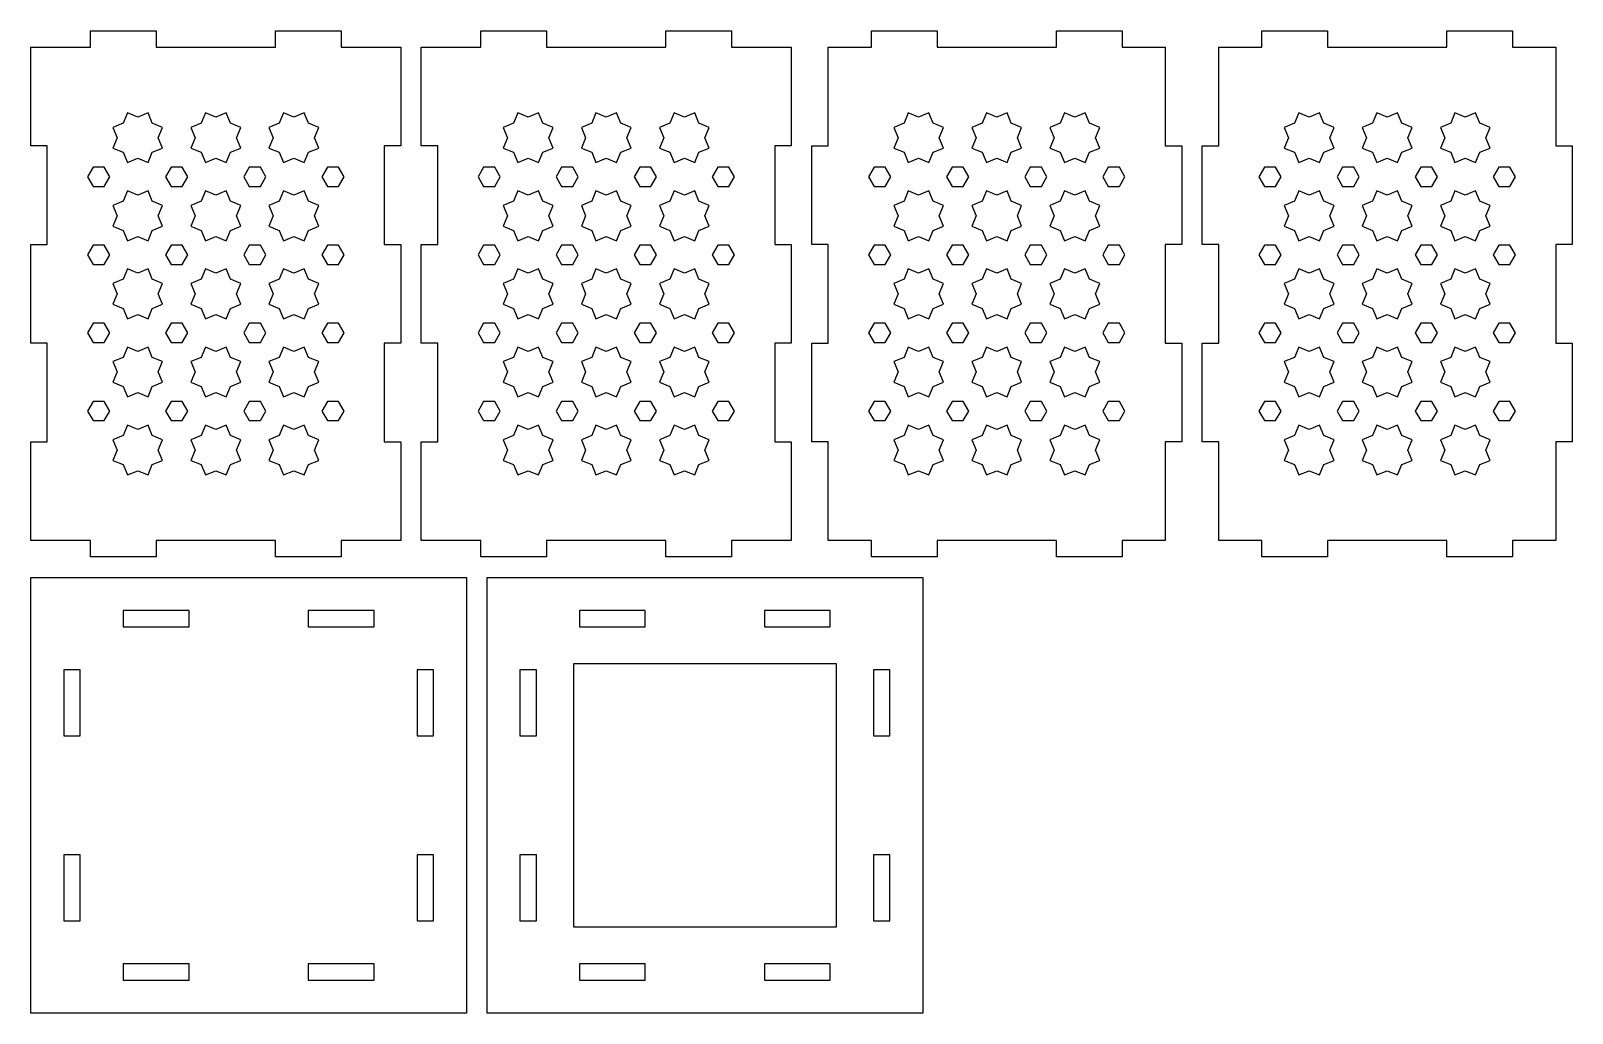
# Model space of a CAD drawing. Header units: millimetres. Extents: x 0 to 375, y -239 to 0.
import ezdxf

# ---------------------------------------------------------------- set-up
doc = ezdxf.new("R2010")
doc.units = ezdxf.units.MM
doc.layers.add('CUT', color=1, linetype='Continuous')

msp = doc.modelspace()

# ---------------------------------------------------------------- linework, layer by layer
at = {"layer": 'CUT'}
for points in [[(4, -124), (0, -124), (0, -100), (4, -100), (4, -76), (0, -76), (0, -52), (4, -52), (4, -28), (0, -28), (0, -4), (4, -4), (14.5, -4), (14.5, 0), (30.5, 0), (30.5, -4), (59.5, -4), (59.5, 0), (75.5, 0), (75.5, -4), (86, -4), (90, -4), (90, -28), (86, -28), (86, -52), (90, -52), (90, -76), (86, -76), (86, -100), (90, -100), (90, -124), (86, -124), (75.5, -124), (75.5, -128), (59.5, -128), (59.5, -124), (30.5, -124), (30.5, -128), (14.5, -128), (14.5, -124), (4, -124)], [(99, -124), (95, -124), (95, -100), (99, -100), (99, -76), (95, -76), (95, -52), (99, -52), (99, -28), (95, -28), (95, -4), (99, -4), (109.5, -4), (109.5, 0), (125.5, 0), (125.5, -4), (154.5, -4), (154.5, 0), (170.5, 0), (170.5, -4), (181, -4), (185, -4), (185, -28), (181, -28), (181, -52), (185, -52), (185, -76), (181, -76), (181, -100), (185, -100), (185, -124), (181, -124), (170.5, -124), (170.5, -128), (154.5, -128), (154.5, -124), (125.5, -124), (125.5, -128), (109.5, -128), (109.5, -124), (99, -124)], [(265.5, -128), (249.5, -128), (249.5, -124), (220.5, -124), (220.5, -128), (204.5, -128), (204.5, -124), (194, -124), (194, -100), (190, -100), (190, -76), (194, -76), (194, -52), (190, -52), (190, -28), (194, -28), (194, -4), (204.5, -4), (204.5, 0), (220.5, 0), (220.5, -4), (249.5, -4), (249.5, 0), (265.5, 0), (265.5, -4), (276, -4), (276, -28), (280, -28), (280, -52), (276, -52), (276, -76), (280, -76), (280, -100), (276, -100), (276, -124), (265.5, -124), (265.5, -128)], [(360.5, -128), (344.5, -128), (344.5, -124), (315.5, -124), (315.5, -128), (299.5, -128), (299.5, -124), (289, -124), (289, -100), (285, -100), (285, -76), (289, -76), (289, -52), (285, -52), (285, -28), (289, -28), (289, -4), (299.5, -4), (299.5, 0), (315.5, 0), (315.5, -4), (344.5, -4), (344.5, 0), (360.5, 0), (360.5, -4), (371, -4), (371, -28), (375, -28), (375, -52), (371, -52), (371, -76), (375, -76), (375, -100), (371, -100), (371, -124), (360.5, -124), (360.5, -128)], [(23.49, -32.06), (26, -31.02), (28.51, -32.06), (29.55, -29.55), (32.06, -28.51), (31.02, -26), (32.06, -23.49), (29.55, -22.45), (28.51, -19.94), (26, -20.98), (23.49, -19.94), (22.45, -22.45), (19.94, -23.49), (20.98, -26), (19.94, -28.51), (22.45, -29.55), (23.49, -32.06)], [(42.49, -32.06), (45, -31.02), (47.51, -32.06), (48.55, -29.55), (51.06, -28.51), (50.02, -26), (51.06, -23.49), (48.55, -22.45), (47.51, -19.94), (45, -20.98), (42.49, -19.94), (41.45, -22.45), (38.94, -23.49), (39.98, -26), (38.94, -28.51), (41.45, -29.55), (42.49, -32.06)], [(61.49, -32.06), (64, -31.02), (66.51, -32.06), (67.55, -29.55), (70.06, -28.51), (69.02, -26), (70.06, -23.49), (67.55, -22.45), (66.51, -19.94), (64, -20.98), (61.49, -19.94), (60.45, -22.45), (57.94, -23.49), (58.98, -26), (57.94, -28.51), (60.45, -29.55), (61.49, -32.06)], [(118.49, -32.06), (121, -31.02), (123.51, -32.06), (124.55, -29.55), (127.06, -28.51), (126.02, -26), (127.06, -23.49), (124.55, -22.45), (123.51, -19.94), (121, -20.98), (118.49, -19.94), (117.45, -22.45), (114.94, -23.49), (115.98, -26), (114.94, -28.51), (117.45, -29.55), (118.49, -32.06)], [(137.49, -32.06), (140, -31.02), (142.51, -32.06), (143.55, -29.55), (146.06, -28.51), (145.02, -26), (146.06, -23.49), (143.55, -22.45), (142.51, -19.94), (140, -20.98), (137.49, -19.94), (136.45, -22.45), (133.94, -23.49), (134.98, -26), (133.94, -28.51), (136.45, -29.55), (137.49, -32.06)], [(156.49, -32.06), (159, -31.02), (161.51, -32.06), (162.55, -29.55), (165.06, -28.51), (164.02, -26), (165.06, -23.49), (162.55, -22.45), (161.51, -19.94), (159, -20.98), (156.49, -19.94), (155.45, -22.45), (152.94, -23.49), (153.98, -26), (152.94, -28.51), (155.45, -29.55), (156.49, -32.06)], [(213.49, -32.06), (216, -31.02), (218.51, -32.06), (219.55, -29.55), (222.06, -28.51), (221.02, -26), (222.06, -23.49), (219.55, -22.45), (218.51, -19.94), (216, -20.98), (213.49, -19.94), (212.45, -22.45), (209.94, -23.49), (210.98, -26), (209.94, -28.51), (212.45, -29.55), (213.49, -32.06)], [(232.49, -32.06), (235, -31.02), (237.51, -32.06), (238.55, -29.55), (241.06, -28.51), (240.02, -26), (241.06, -23.49), (238.55, -22.45), (237.51, -19.94), (235, -20.98), (232.49, -19.94), (231.45, -22.45), (228.94, -23.49), (229.98, -26), (228.94, -28.51), (231.45, -29.55), (232.49, -32.06)], [(251.49, -32.06), (254, -31.02), (256.51, -32.06), (257.55, -29.55), (260.06, -28.51), (259.02, -26), (260.06, -23.49), (257.55, -22.45), (256.51, -19.94), (254, -20.98), (251.49, -19.94), (250.45, -22.45), (247.94, -23.49), (248.98, -26), (247.94, -28.51), (250.45, -29.55), (251.49, -32.06)], [(308.49, -32.06), (311, -31.02), (313.51, -32.06), (314.55, -29.55), (317.06, -28.51), (316.02, -26), (317.06, -23.49), (314.55, -22.45), (313.51, -19.94), (311, -20.98), (308.49, -19.94), (307.45, -22.45), (304.94, -23.49), (305.98, -26), (304.94, -28.51), (307.45, -29.55), (308.49, -32.06)], [(327.49, -32.06), (330, -31.02), (332.51, -32.06), (333.55, -29.55), (336.06, -28.51), (335.02, -26), (336.06, -23.49), (333.55, -22.45), (332.51, -19.94), (330, -20.98), (327.49, -19.94), (326.45, -22.45), (323.94, -23.49), (324.98, -26), (323.94, -28.51), (326.45, -29.55), (327.49, -32.06)], [(346.49, -32.06), (349, -31.02), (351.51, -32.06), (352.55, -29.55), (355.06, -28.51), (354.02, -26), (355.06, -23.49), (352.55, -22.45), (351.51, -19.94), (349, -20.98), (346.49, -19.94), (345.45, -22.45), (342.94, -23.49), (343.98, -26), (342.94, -28.51), (345.45, -29.55), (346.49, -32.06)], [(15.15, -33.16), (13.8, -35.5), (15.15, -37.84), (17.85, -37.84), (19.2, -35.5), (17.85, -33.16), (15.15, -33.16)], [(34.15, -33.16), (32.8, -35.5), (34.15, -37.84), (36.85, -37.84), (38.2, -35.5), (36.85, -33.16), (34.15, -33.16)], [(53.15, -33.16), (51.8, -35.5), (53.15, -37.84), (55.85, -37.84), (57.2, -35.5), (55.85, -33.16), (53.15, -33.16)], [(72.15, -33.16), (70.8, -35.5), (72.15, -37.84), (74.85, -37.84), (76.2, -35.5), (74.85, -33.16), (72.15, -33.16)], [(110.15, -33.16), (108.8, -35.5), (110.15, -37.84), (112.85, -37.84), (114.2, -35.5), (112.85, -33.16), (110.15, -33.16)], [(129.15, -33.16), (127.8, -35.5), (129.15, -37.84), (131.85, -37.84), (133.2, -35.5), (131.85, -33.16), (129.15, -33.16)], [(148.15, -33.16), (146.8, -35.5), (148.15, -37.84), (150.85, -37.84), (152.2, -35.5), (150.85, -33.16), (148.15, -33.16)], [(167.15, -33.16), (165.8, -35.5), (167.15, -37.84), (169.85, -37.84), (171.2, -35.5), (169.85, -33.16), (167.15, -33.16)], [(205.15, -33.16), (203.8, -35.5), (205.15, -37.84), (207.85, -37.84), (209.2, -35.5), (207.85, -33.16), (205.15, -33.16)], [(224.15, -33.16), (222.8, -35.5), (224.15, -37.84), (226.85, -37.84), (228.2, -35.5), (226.85, -33.16), (224.15, -33.16)], [(243.15, -33.16), (241.8, -35.5), (243.15, -37.84), (245.85, -37.84), (247.2, -35.5), (245.85, -33.16), (243.15, -33.16)], [(262.15, -33.16), (260.8, -35.5), (262.15, -37.84), (264.85, -37.84), (266.2, -35.5), (264.85, -33.16), (262.15, -33.16)], [(300.15, -33.16), (298.8, -35.5), (300.15, -37.84), (302.85, -37.84), (304.2, -35.5), (302.85, -33.16), (300.15, -33.16)], [(319.15, -33.16), (317.8, -35.5), (319.15, -37.84), (321.85, -37.84), (323.2, -35.5), (321.85, -33.16), (319.15, -33.16)], [(338.15, -33.16), (336.8, -35.5), (338.15, -37.84), (340.85, -37.84), (342.2, -35.5), (340.85, -33.16), (338.15, -33.16)], [(357.15, -33.16), (355.8, -35.5), (357.15, -37.84), (359.85, -37.84), (361.2, -35.5), (359.85, -33.16), (357.15, -33.16)], [(23.49, -51.06), (26, -50.02), (28.51, -51.06), (29.55, -48.55), (32.06, -47.51), (31.02, -45), (32.06, -42.49), (29.55, -41.45), (28.51, -38.94), (26, -39.98), (23.49, -38.94), (22.45, -41.45), (19.94, -42.49), (20.98, -45), (19.94, -47.51), (22.45, -48.55), (23.49, -51.06)], [(42.49, -51.06), (45, -50.02), (47.51, -51.06), (48.55, -48.55), (51.06, -47.51), (50.02, -45), (51.06, -42.49), (48.55, -41.45), (47.51, -38.94), (45, -39.98), (42.49, -38.94), (41.45, -41.45), (38.94, -42.49), (39.98, -45), (38.94, -47.51), (41.45, -48.55), (42.49, -51.06)], [(61.49, -51.06), (64, -50.02), (66.51, -51.06), (67.55, -48.55), (70.06, -47.51), (69.02, -45), (70.06, -42.49), (67.55, -41.45), (66.51, -38.94), (64, -39.98), (61.49, -38.94), (60.45, -41.45), (57.94, -42.49), (58.98, -45), (57.94, -47.51), (60.45, -48.55), (61.49, -51.06)], [(118.49, -51.06), (121, -50.02), (123.51, -51.06), (124.55, -48.55), (127.06, -47.51), (126.02, -45), (127.06, -42.49), (124.55, -41.45), (123.51, -38.94), (121, -39.98), (118.49, -38.94), (117.45, -41.45), (114.94, -42.49), (115.98, -45), (114.94, -47.51), (117.45, -48.55), (118.49, -51.06)], [(137.49, -51.06), (140, -50.02), (142.51, -51.06), (143.55, -48.55), (146.06, -47.51), (145.02, -45), (146.06, -42.49), (143.55, -41.45), (142.51, -38.94), (140, -39.98), (137.49, -38.94), (136.45, -41.45), (133.94, -42.49), (134.98, -45), (133.94, -47.51), (136.45, -48.55), (137.49, -51.06)], [(156.49, -51.06), (159, -50.02), (161.51, -51.06), (162.55, -48.55), (165.06, -47.51), (164.02, -45), (165.06, -42.49), (162.55, -41.45), (161.51, -38.94), (159, -39.98), (156.49, -38.94), (155.45, -41.45), (152.94, -42.49), (153.98, -45), (152.94, -47.51), (155.45, -48.55), (156.49, -51.06)], [(213.49, -51.06), (216, -50.02), (218.51, -51.06), (219.55, -48.55), (222.06, -47.51), (221.02, -45), (222.06, -42.49), (219.55, -41.45), (218.51, -38.94), (216, -39.98), (213.49, -38.94), (212.45, -41.45), (209.94, -42.49), (210.98, -45), (209.94, -47.51), (212.45, -48.55), (213.49, -51.06)], [(232.49, -51.06), (235, -50.02), (237.51, -51.06), (238.55, -48.55), (241.06, -47.51), (240.02, -45), (241.06, -42.49), (238.55, -41.45), (237.51, -38.94), (235, -39.98), (232.49, -38.94), (231.45, -41.45), (228.94, -42.49), (229.98, -45), (228.94, -47.51), (231.45, -48.55), (232.49, -51.06)], [(251.49, -51.06), (254, -50.02), (256.51, -51.06), (257.55, -48.55), (260.06, -47.51), (259.02, -45), (260.06, -42.49), (257.55, -41.45), (256.51, -38.94), (254, -39.98), (251.49, -38.94), (250.45, -41.45), (247.94, -42.49), (248.98, -45), (247.94, -47.51), (250.45, -48.55), (251.49, -51.06)], [(308.49, -51.06), (311, -50.02), (313.51, -51.06), (314.55, -48.55), (317.06, -47.51), (316.02, -45), (317.06, -42.49), (314.55, -41.45), (313.51, -38.94), (311, -39.98), (308.49, -38.94), (307.45, -41.45), (304.94, -42.49), (305.98, -45), (304.94, -47.51), (307.45, -48.55), (308.49, -51.06)], [(327.49, -51.06), (330, -50.02), (332.51, -51.06), (333.55, -48.55), (336.06, -47.51), (335.02, -45), (336.06, -42.49), (333.55, -41.45), (332.51, -38.94), (330, -39.98), (327.49, -38.94), (326.45, -41.45), (323.94, -42.49), (324.98, -45), (323.94, -47.51), (326.45, -48.55), (327.49, -51.06)], [(346.49, -51.06), (349, -50.02), (351.51, -51.06), (352.55, -48.55), (355.06, -47.51), (354.02, -45), (355.06, -42.49), (352.55, -41.45), (351.51, -38.94), (349, -39.98), (346.49, -38.94), (345.45, -41.45), (342.94, -42.49), (343.98, -45), (342.94, -47.51), (345.45, -48.55), (346.49, -51.06)], [(15.15, -52.16), (13.8, -54.5), (15.15, -56.84), (17.85, -56.84), (19.2, -54.5), (17.85, -52.16), (15.15, -52.16)], [(34.15, -52.16), (32.8, -54.5), (34.15, -56.84), (36.85, -56.84), (38.2, -54.5), (36.85, -52.16), (34.15, -52.16)], [(53.15, -52.16), (51.8, -54.5), (53.15, -56.84), (55.85, -56.84), (57.2, -54.5), (55.85, -52.16), (53.15, -52.16)], [(72.15, -52.16), (70.8, -54.5), (72.15, -56.84), (74.85, -56.84), (76.2, -54.5), (74.85, -52.16), (72.15, -52.16)], [(110.15, -52.16), (108.8, -54.5), (110.15, -56.84), (112.85, -56.84), (114.2, -54.5), (112.85, -52.16), (110.15, -52.16)], [(129.15, -52.16), (127.8, -54.5), (129.15, -56.84), (131.85, -56.84), (133.2, -54.5), (131.85, -52.16), (129.15, -52.16)], [(148.15, -52.16), (146.8, -54.5), (148.15, -56.84), (150.85, -56.84), (152.2, -54.5), (150.85, -52.16), (148.15, -52.16)], [(167.15, -52.16), (165.8, -54.5), (167.15, -56.84), (169.85, -56.84), (171.2, -54.5), (169.85, -52.16), (167.15, -52.16)], [(205.15, -52.16), (203.8, -54.5), (205.15, -56.84), (207.85, -56.84), (209.2, -54.5), (207.85, -52.16), (205.15, -52.16)], [(224.15, -52.16), (222.8, -54.5), (224.15, -56.84), (226.85, -56.84), (228.2, -54.5), (226.85, -52.16), (224.15, -52.16)], [(243.15, -52.16), (241.8, -54.5), (243.15, -56.84), (245.85, -56.84), (247.2, -54.5), (245.85, -52.16), (243.15, -52.16)], [(262.15, -52.16), (260.8, -54.5), (262.15, -56.84), (264.85, -56.84), (266.2, -54.5), (264.85, -52.16), (262.15, -52.16)], [(300.15, -52.16), (298.8, -54.5), (300.15, -56.84), (302.85, -56.84), (304.2, -54.5), (302.85, -52.16), (300.15, -52.16)], [(319.15, -52.16), (317.8, -54.5), (319.15, -56.84), (321.85, -56.84), (323.2, -54.5), (321.85, -52.16), (319.15, -52.16)], [(338.15, -52.16), (336.8, -54.5), (338.15, -56.84), (340.85, -56.84), (342.2, -54.5), (340.85, -52.16), (338.15, -52.16)], [(357.15, -52.16), (355.8, -54.5), (357.15, -56.84), (359.85, -56.84), (361.2, -54.5), (359.85, -52.16), (357.15, -52.16)], [(23.49, -70.06), (26, -69.02), (28.51, -70.06), (29.55, -67.55), (32.06, -66.51), (31.02, -64), (32.06, -61.49), (29.55, -60.45), (28.51, -57.94), (26, -58.98), (23.49, -57.94), (22.45, -60.45), (19.94, -61.49), (20.98, -64), (19.94, -66.51), (22.45, -67.55), (23.49, -70.06)], [(42.49, -70.06), (45, -69.02), (47.51, -70.06), (48.55, -67.55), (51.06, -66.51), (50.02, -64), (51.06, -61.49), (48.55, -60.45), (47.51, -57.94), (45, -58.98), (42.49, -57.94), (41.45, -60.45), (38.94, -61.49), (39.98, -64), (38.94, -66.51), (41.45, -67.55), (42.49, -70.06)], [(61.49, -70.06), (64, -69.02), (66.51, -70.06), (67.55, -67.55), (70.06, -66.51), (69.02, -64), (70.06, -61.49), (67.55, -60.45), (66.51, -57.94), (64, -58.98), (61.49, -57.94), (60.45, -60.45), (57.94, -61.49), (58.98, -64), (57.94, -66.51), (60.45, -67.55), (61.49, -70.06)], [(118.49, -70.06), (121, -69.02), (123.51, -70.06), (124.55, -67.55), (127.06, -66.51), (126.02, -64), (127.06, -61.49), (124.55, -60.45), (123.51, -57.94), (121, -58.98), (118.49, -57.94), (117.45, -60.45), (114.94, -61.49), (115.98, -64), (114.94, -66.51), (117.45, -67.55), (118.49, -70.06)], [(137.49, -70.06), (140, -69.02), (142.51, -70.06), (143.55, -67.55), (146.06, -66.51), (145.02, -64), (146.06, -61.49), (143.55, -60.45), (142.51, -57.94), (140, -58.98), (137.49, -57.94), (136.45, -60.45), (133.94, -61.49), (134.98, -64), (133.94, -66.51), (136.45, -67.55), (137.49, -70.06)], [(156.49, -70.06), (159, -69.02), (161.51, -70.06), (162.55, -67.55), (165.06, -66.51), (164.02, -64), (165.06, -61.49), (162.55, -60.45), (161.51, -57.94), (159, -58.98), (156.49, -57.94), (155.45, -60.45), (152.94, -61.49), (153.98, -64), (152.94, -66.51), (155.45, -67.55), (156.49, -70.06)], [(213.49, -70.06), (216, -69.02), (218.51, -70.06), (219.55, -67.55), (222.06, -66.51), (221.02, -64), (222.06, -61.49), (219.55, -60.45), (218.51, -57.94), (216, -58.98), (213.49, -57.94), (212.45, -60.45), (209.94, -61.49), (210.98, -64), (209.94, -66.51), (212.45, -67.55), (213.49, -70.06)], [(232.49, -70.06), (235, -69.02), (237.51, -70.06), (238.55, -67.55), (241.06, -66.51), (240.02, -64), (241.06, -61.49), (238.55, -60.45), (237.51, -57.94), (235, -58.98), (232.49, -57.94), (231.45, -60.45), (228.94, -61.49), (229.98, -64), (228.94, -66.51), (231.45, -67.55), (232.49, -70.06)], [(251.49, -70.06), (254, -69.02), (256.51, -70.06), (257.55, -67.55), (260.06, -66.51), (259.02, -64), (260.06, -61.49), (257.55, -60.45), (256.51, -57.94), (254, -58.98), (251.49, -57.94), (250.45, -60.45), (247.94, -61.49), (248.98, -64), (247.94, -66.51), (250.45, -67.55), (251.49, -70.06)], [(308.49, -70.06), (311, -69.02), (313.51, -70.06), (314.55, -67.55), (317.06, -66.51), (316.02, -64), (317.06, -61.49), (314.55, -60.45), (313.51, -57.94), (311, -58.98), (308.49, -57.94), (307.45, -60.45), (304.94, -61.49), (305.98, -64), (304.94, -66.51), (307.45, -67.55), (308.49, -70.06)], [(327.49, -70.06), (330, -69.02), (332.51, -70.06), (333.55, -67.55), (336.06, -66.51), (335.02, -64), (336.06, -61.49), (333.55, -60.45), (332.51, -57.94), (330, -58.98), (327.49, -57.94), (326.45, -60.45), (323.94, -61.49), (324.98, -64), (323.94, -66.51), (326.45, -67.55), (327.49, -70.06)], [(346.49, -70.06), (349, -69.02), (351.51, -70.06), (352.55, -67.55), (355.06, -66.51), (354.02, -64), (355.06, -61.49), (352.55, -60.45), (351.51, -57.94), (349, -58.98), (346.49, -57.94), (345.45, -60.45), (342.94, -61.49), (343.98, -64), (342.94, -66.51), (345.45, -67.55), (346.49, -70.06)], [(15.15, -71.16), (13.8, -73.5), (15.15, -75.84), (17.85, -75.84), (19.2, -73.5), (17.85, -71.16), (15.15, -71.16)], [(34.15, -71.16), (32.8, -73.5), (34.15, -75.84), (36.85, -75.84), (38.2, -73.5), (36.85, -71.16), (34.15, -71.16)], [(53.15, -71.16), (51.8, -73.5), (53.15, -75.84), (55.85, -75.84), (57.2, -73.5), (55.85, -71.16), (53.15, -71.16)], [(72.15, -71.16), (70.8, -73.5), (72.15, -75.84), (74.85, -75.84), (76.2, -73.5), (74.85, -71.16), (72.15, -71.16)], [(110.15, -71.16), (108.8, -73.5), (110.15, -75.84), (112.85, -75.84), (114.2, -73.5), (112.85, -71.16), (110.15, -71.16)], [(129.15, -71.16), (127.8, -73.5), (129.15, -75.84), (131.85, -75.84), (133.2, -73.5), (131.85, -71.16), (129.15, -71.16)], [(148.15, -71.16), (146.8, -73.5), (148.15, -75.84), (150.85, -75.84), (152.2, -73.5), (150.85, -71.16), (148.15, -71.16)], [(167.15, -71.16), (165.8, -73.5), (167.15, -75.84), (169.85, -75.84), (171.2, -73.5), (169.85, -71.16), (167.15, -71.16)], [(205.15, -71.16), (203.8, -73.5), (205.15, -75.84), (207.85, -75.84), (209.2, -73.5), (207.85, -71.16), (205.15, -71.16)], [(224.15, -71.16), (222.8, -73.5), (224.15, -75.84), (226.85, -75.84), (228.2, -73.5), (226.85, -71.16), (224.15, -71.16)], [(243.15, -71.16), (241.8, -73.5), (243.15, -75.84), (245.85, -75.84), (247.2, -73.5), (245.85, -71.16), (243.15, -71.16)], [(262.15, -71.16), (260.8, -73.5), (262.15, -75.84), (264.85, -75.84), (266.2, -73.5), (264.85, -71.16), (262.15, -71.16)], [(300.15, -71.16), (298.8, -73.5), (300.15, -75.84), (302.85, -75.84), (304.2, -73.5), (302.85, -71.16), (300.15, -71.16)], [(319.15, -71.16), (317.8, -73.5), (319.15, -75.84), (321.85, -75.84), (323.2, -73.5), (321.85, -71.16), (319.15, -71.16)], [(338.15, -71.16), (336.8, -73.5), (338.15, -75.84), (340.85, -75.84), (342.2, -73.5), (340.85, -71.16), (338.15, -71.16)], [(357.15, -71.16), (355.8, -73.5), (357.15, -75.84), (359.85, -75.84), (361.2, -73.5), (359.85, -71.16), (357.15, -71.16)], [(23.49, -89.06), (26, -88.02), (28.51, -89.06), (29.55, -86.55), (32.06, -85.51), (31.02, -83), (32.06, -80.49), (29.55, -79.45), (28.51, -76.94), (26, -77.98), (23.49, -76.94), (22.45, -79.45), (19.94, -80.49), (20.98, -83), (19.94, -85.51), (22.45, -86.55), (23.49, -89.06)], [(42.49, -89.06), (45, -88.02), (47.51, -89.06), (48.55, -86.55), (51.06, -85.51), (50.02, -83), (51.06, -80.49), (48.55, -79.45), (47.51, -76.94), (45, -77.98), (42.49, -76.94), (41.45, -79.45), (38.94, -80.49), (39.98, -83), (38.94, -85.51), (41.45, -86.55), (42.49, -89.06)], [(61.49, -89.06), (64, -88.02), (66.51, -89.06), (67.55, -86.55), (70.06, -85.51), (69.02, -83), (70.06, -80.49), (67.55, -79.45), (66.51, -76.94), (64, -77.98), (61.49, -76.94), (60.45, -79.45), (57.94, -80.49), (58.98, -83), (57.94, -85.51), (60.45, -86.55), (61.49, -89.06)], [(118.49, -89.06), (121, -88.02), (123.51, -89.06), (124.55, -86.55), (127.06, -85.51), (126.02, -83), (127.06, -80.49), (124.55, -79.45), (123.51, -76.94), (121, -77.98), (118.49, -76.94), (117.45, -79.45), (114.94, -80.49), (115.98, -83), (114.94, -85.51), (117.45, -86.55), (118.49, -89.06)], [(137.49, -89.06), (140, -88.02), (142.51, -89.06), (143.55, -86.55), (146.06, -85.51), (145.02, -83), (146.06, -80.49), (143.55, -79.45), (142.51, -76.94), (140, -77.98), (137.49, -76.94), (136.45, -79.45), (133.94, -80.49), (134.98, -83), (133.94, -85.51), (136.45, -86.55), (137.49, -89.06)], [(156.49, -89.06), (159, -88.02), (161.51, -89.06), (162.55, -86.55), (165.06, -85.51), (164.02, -83), (165.06, -80.49), (162.55, -79.45), (161.51, -76.94), (159, -77.98), (156.49, -76.94), (155.45, -79.45), (152.94, -80.49), (153.98, -83), (152.94, -85.51), (155.45, -86.55), (156.49, -89.06)], [(213.49, -89.06), (216, -88.02), (218.51, -89.06), (219.55, -86.55), (222.06, -85.51), (221.02, -83), (222.06, -80.49), (219.55, -79.45), (218.51, -76.94), (216, -77.98), (213.49, -76.94), (212.45, -79.45), (209.94, -80.49), (210.98, -83), (209.94, -85.51), (212.45, -86.55), (213.49, -89.06)], [(232.49, -89.06), (235, -88.02), (237.51, -89.06), (238.55, -86.55), (241.06, -85.51), (240.02, -83), (241.06, -80.49), (238.55, -79.45), (237.51, -76.94), (235, -77.98), (232.49, -76.94), (231.45, -79.45), (228.94, -80.49), (229.98, -83), (228.94, -85.51), (231.45, -86.55), (232.49, -89.06)], [(251.49, -89.06), (254, -88.02), (256.51, -89.06), (257.55, -86.55), (260.06, -85.51), (259.02, -83), (260.06, -80.49), (257.55, -79.45), (256.51, -76.94), (254, -77.98), (251.49, -76.94), (250.45, -79.45), (247.94, -80.49), (248.98, -83), (247.94, -85.51), (250.45, -86.55), (251.49, -89.06)], [(308.49, -89.06), (311, -88.02), (313.51, -89.06), (314.55, -86.55), (317.06, -85.51), (316.02, -83), (317.06, -80.49), (314.55, -79.45), (313.51, -76.94), (311, -77.98), (308.49, -76.94), (307.45, -79.45), (304.94, -80.49), (305.98, -83), (304.94, -85.51), (307.45, -86.55), (308.49, -89.06)], [(327.49, -89.06), (330, -88.02), (332.51, -89.06), (333.55, -86.55), (336.06, -85.51), (335.02, -83), (336.06, -80.49), (333.55, -79.45), (332.51, -76.94), (330, -77.98), (327.49, -76.94), (326.45, -79.45), (323.94, -80.49), (324.98, -83), (323.94, -85.51), (326.45, -86.55), (327.49, -89.06)], [(346.49, -89.06), (349, -88.02), (351.51, -89.06), (352.55, -86.55), (355.06, -85.51), (354.02, -83), (355.06, -80.49), (352.55, -79.45), (351.51, -76.94), (349, -77.98), (346.49, -76.94), (345.45, -79.45), (342.94, -80.49), (343.98, -83), (342.94, -85.51), (345.45, -86.55), (346.49, -89.06)], [(15.15, -90.16), (13.8, -92.5), (15.15, -94.84), (17.85, -94.84), (19.2, -92.5), (17.85, -90.16), (15.15, -90.16)], [(34.15, -90.16), (32.8, -92.5), (34.15, -94.84), (36.85, -94.84), (38.2, -92.5), (36.85, -90.16), (34.15, -90.16)], [(53.15, -90.16), (51.8, -92.5), (53.15, -94.84), (55.85, -94.84), (57.2, -92.5), (55.85, -90.16), (53.15, -90.16)], [(72.15, -90.16), (70.8, -92.5), (72.15, -94.84), (74.85, -94.84), (76.2, -92.5), (74.85, -90.16), (72.15, -90.16)], [(110.15, -90.16), (108.8, -92.5), (110.15, -94.84), (112.85, -94.84), (114.2, -92.5), (112.85, -90.16), (110.15, -90.16)], [(129.15, -90.16), (127.8, -92.5), (129.15, -94.84), (131.85, -94.84), (133.2, -92.5), (131.85, -90.16), (129.15, -90.16)], [(148.15, -90.16), (146.8, -92.5), (148.15, -94.84), (150.85, -94.84), (152.2, -92.5), (150.85, -90.16), (148.15, -90.16)], [(167.15, -90.16), (165.8, -92.5), (167.15, -94.84), (169.85, -94.84), (171.2, -92.5), (169.85, -90.16), (167.15, -90.16)], [(205.15, -90.16), (203.8, -92.5), (205.15, -94.84), (207.85, -94.84), (209.2, -92.5), (207.85, -90.16), (205.15, -90.16)], [(224.15, -90.16), (222.8, -92.5), (224.15, -94.84), (226.85, -94.84), (228.2, -92.5), (226.85, -90.16), (224.15, -90.16)], [(243.15, -90.16), (241.8, -92.5), (243.15, -94.84), (245.85, -94.84), (247.2, -92.5), (245.85, -90.16), (243.15, -90.16)], [(262.15, -90.16), (260.8, -92.5), (262.15, -94.84), (264.85, -94.84), (266.2, -92.5), (264.85, -90.16), (262.15, -90.16)], [(300.15, -90.16), (298.8, -92.5), (300.15, -94.84), (302.85, -94.84), (304.2, -92.5), (302.85, -90.16), (300.15, -90.16)], [(319.15, -90.16), (317.8, -92.5), (319.15, -94.84), (321.85, -94.84), (323.2, -92.5), (321.85, -90.16), (319.15, -90.16)], [(338.15, -90.16), (336.8, -92.5), (338.15, -94.84), (340.85, -94.84), (342.2, -92.5), (340.85, -90.16), (338.15, -90.16)], [(357.15, -90.16), (355.8, -92.5), (357.15, -94.84), (359.85, -94.84), (361.2, -92.5), (359.85, -90.16), (357.15, -90.16)], [(26, -107.02), (28.51, -108.06), (29.55, -105.55), (32.06, -104.51), (31.02, -102), (32.06, -99.49), (29.55, -98.45), (28.51, -95.94), (26, -96.98), (23.49, -95.94), (22.45, -98.45), (19.94, -99.49), (20.98, -102), (19.94, -104.51), (22.45, -105.55), (23.49, -108.06), (26, -107.02)], [(42.49, -108.06), (45, -107.02), (47.51, -108.06), (48.55, -105.55), (51.06, -104.51), (50.02, -102), (51.06, -99.49), (48.55, -98.45), (47.51, -95.94), (45, -96.98), (42.49, -95.94), (41.45, -98.45), (38.94, -99.49), (39.98, -102), (38.94, -104.51), (41.45, -105.55), (42.49, -108.06)], [(61.49, -108.06), (64, -107.02), (66.51, -108.06), (67.55, -105.55), (70.06, -104.51), (69.02, -102), (70.06, -99.49), (67.55, -98.45), (66.51, -95.94), (64, -96.98), (61.49, -95.94), (60.45, -98.45), (57.94, -99.49), (58.98, -102), (57.94, -104.51), (60.45, -105.55), (61.49, -108.06)], [(121, -107.02), (123.51, -108.06), (124.55, -105.55), (127.06, -104.51), (126.02, -102), (127.06, -99.49), (124.55, -98.45), (123.51, -95.94), (121, -96.98), (118.49, -95.94), (117.45, -98.45), (114.94, -99.49), (115.98, -102), (114.94, -104.51), (117.45, -105.55), (118.49, -108.06), (121, -107.02)], [(137.49, -108.06), (140, -107.02), (142.51, -108.06), (143.55, -105.55), (146.06, -104.51), (145.02, -102), (146.06, -99.49), (143.55, -98.45), (142.51, -95.94), (140, -96.98), (137.49, -95.94), (136.45, -98.45), (133.94, -99.49), (134.98, -102), (133.94, -104.51), (136.45, -105.55), (137.49, -108.06)], [(156.49, -108.06), (159, -107.02), (161.51, -108.06), (162.55, -105.55), (165.06, -104.51), (164.02, -102), (165.06, -99.49), (162.55, -98.45), (161.51, -95.94), (159, -96.98), (156.49, -95.94), (155.45, -98.45), (152.94, -99.49), (153.98, -102), (152.94, -104.51), (155.45, -105.55), (156.49, -108.06)], [(216, -107.02), (218.51, -108.06), (219.55, -105.55), (222.06, -104.51), (221.02, -102), (222.06, -99.49), (219.55, -98.45), (218.51, -95.94), (216, -96.98), (213.49, -95.94), (212.45, -98.45), (209.94, -99.49), (210.98, -102), (209.94, -104.51), (212.45, -105.55), (213.49, -108.06), (216, -107.02)], [(232.49, -108.06), (235, -107.02), (237.51, -108.06), (238.55, -105.55), (241.06, -104.51), (240.02, -102), (241.06, -99.49), (238.55, -98.45), (237.51, -95.94), (235, -96.98), (232.49, -95.94), (231.45, -98.45), (228.94, -99.49), (229.98, -102), (228.94, -104.51), (231.45, -105.55), (232.49, -108.06)], [(251.49, -108.06), (254, -107.02), (256.51, -108.06), (257.55, -105.55), (260.06, -104.51), (259.02, -102), (260.06, -99.49), (257.55, -98.45), (256.51, -95.94), (254, -96.98), (251.49, -95.94), (250.45, -98.45), (247.94, -99.49), (248.98, -102), (247.94, -104.51), (250.45, -105.55), (251.49, -108.06)], [(311, -107.02), (313.51, -108.06), (314.55, -105.55), (317.06, -104.51), (316.02, -102), (317.06, -99.49), (314.55, -98.45), (313.51, -95.94), (311, -96.98), (308.49, -95.94), (307.45, -98.45), (304.94, -99.49), (305.98, -102), (304.94, -104.51), (307.45, -105.55), (308.49, -108.06), (311, -107.02)], [(327.49, -108.06), (330, -107.02), (332.51, -108.06), (333.55, -105.55), (336.06, -104.51), (335.02, -102), (336.06, -99.49), (333.55, -98.45), (332.51, -95.94), (330, -96.98), (327.49, -95.94), (326.45, -98.45), (323.94, -99.49), (324.98, -102), (323.94, -104.51), (326.45, -105.55), (327.49, -108.06)], [(346.49, -108.06), (349, -107.02), (351.51, -108.06), (352.55, -105.55), (355.06, -104.51), (354.02, -102), (355.06, -99.49), (352.55, -98.45), (351.51, -95.94), (349, -96.98), (346.49, -95.94), (345.45, -98.45), (342.94, -99.49), (343.98, -102), (342.94, -104.51), (345.45, -105.55), (346.49, -108.06)], [(0, -239), (0, -133), (106, -133), (106, -239), (0, -239)], [(111, -133), (217, -133), (217, -239), (111, -239), (111, -133)], [(22.5, -141), (22.5, -145), (38.5, -145), (38.5, -141), (22.5, -141)], [(67.5, -141), (67.5, -145), (83.5, -145), (83.5, -141), (67.5, -141)], [(133.5, -141), (133.5, -145), (149.5, -145), (149.5, -141), (133.5, -141)], [(178.5, -141), (178.5, -145), (194.5, -145), (194.5, -141), (178.5, -141)], [(8, -155.5), (8, -171.5), (12, -171.5), (12, -155.5), (8, -155.5)], [(94, -155.5), (94, -171.5), (98, -171.5), (98, -155.5), (94, -155.5)], [(119, -155.5), (119, -171.5), (123, -171.5), (123, -155.5), (119, -155.5)], [(132, -154), (132, -218), (196, -218), (196, -154), (132, -154)], [(205, -155.5), (205, -171.5), (209, -171.5), (209, -155.5), (205, -155.5)], [(8, -200.5), (8, -216.5), (12, -216.5), (12, -200.5), (8, -200.5)], [(94, -200.5), (94, -216.5), (98, -216.5), (98, -200.5), (94, -200.5)], [(119, -200.5), (119, -216.5), (123, -216.5), (123, -200.5), (119, -200.5)], [(205, -200.5), (205, -216.5), (209, -216.5), (209, -200.5), (205, -200.5)], [(22.5, -227), (22.5, -231), (38.5, -231), (38.5, -227), (22.5, -227)], [(67.5, -227), (67.5, -231), (83.5, -231), (83.5, -227), (67.5, -227)], [(133.5, -227), (133.5, -231), (149.5, -231), (149.5, -227), (133.5, -227)], [(178.5, -227), (178.5, -231), (194.5, -231), (194.5, -227), (178.5, -227)]]:
    msp.add_lwpolyline(points, close=True, dxfattribs=at)

doc.saveas('drawing.dxf')
